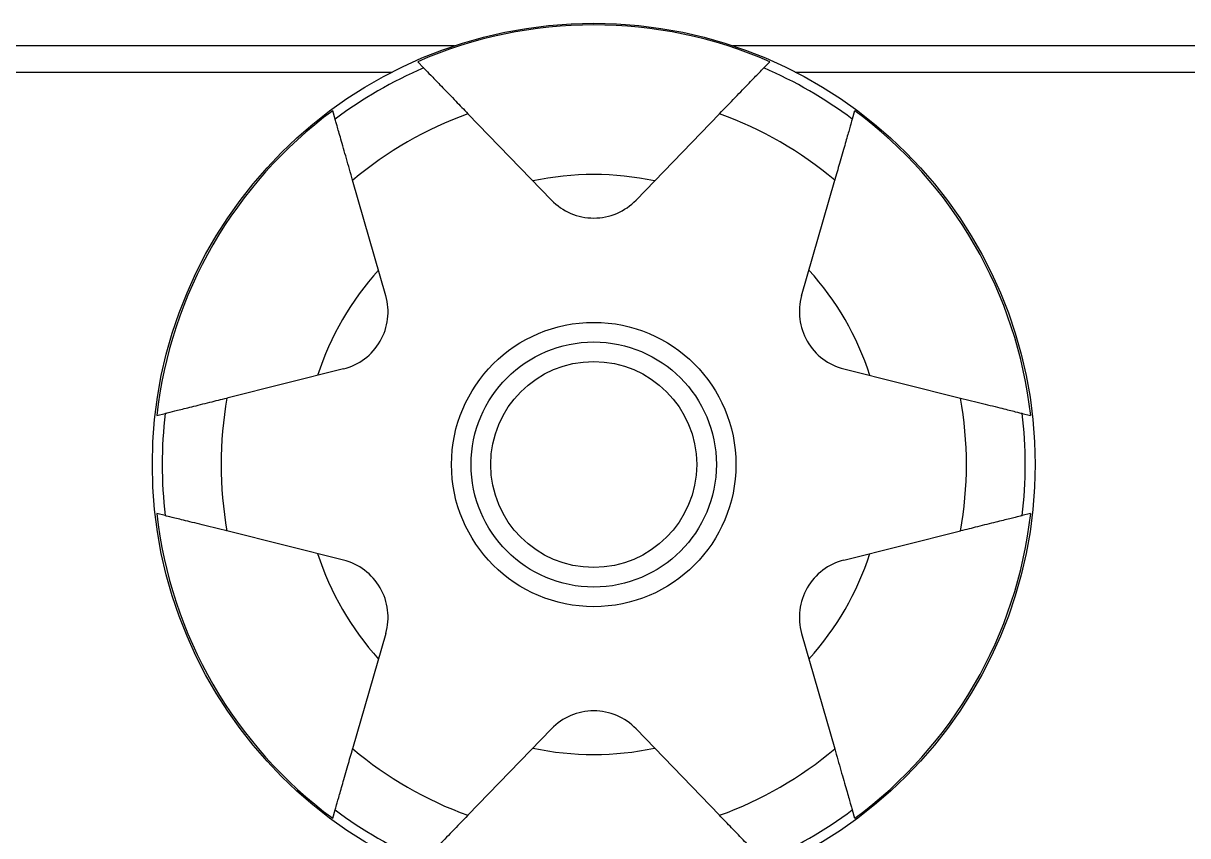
# Model space of a CAD drawing. Extents: x 2 to 136, y 1 to 99.
# Drawn here: x 56.615 to 57.802, y 10.047 to 10.875 of the extents above; entities that cross this region are included whole.
import ezdxf

# ---------------------------------------------------------------- set-up
doc = ezdxf.new("R2010")
doc.units = 0
doc.header["$MEASUREMENT"] = 0
doc.layers.add('OBJECT', color=7, linetype='CONTINUOUS')

msp = doc.modelspace()

# ---------------------------------------------------------------- linework, layer by layer
at = {"layer": 'OBJECT'}
for p, q in [((57.0544, 10.8523), (56.1648, 10.8523)), ((58.2279, 10.8523), (57.3383, 10.8523)), ((57.0169, 10.8361), (57.023, 10.8298)), ((57.3697, 10.8298), (57.3758, 10.8361)), ((55.2508, 10.8253), (56.991, 10.8253)), ((57.4017, 10.8253), (59.1419, 10.8253)), ((56.9327, 10.7776), (56.9303, 10.7861)), ((57.1532, 10.695), (57.0681, 10.7831)), ((57.2395, 10.695), (57.3246, 10.7831)), ((57.4624, 10.7861), (57.46, 10.7776)), ((56.9844, 10.5975), (56.9506, 10.7152)), ((57.4083, 10.5975), (57.4421, 10.7152)), ((56.9412, 10.5228), (56.8224, 10.4931)), ((57.4515, 10.5228), (57.5703, 10.4931)), ((56.7509, 10.4753), (56.7594, 10.4774)), ((57.6333, 10.4774), (57.6418, 10.4753)), ((56.7594, 10.3732), (56.7509, 10.3753)), ((57.6418, 10.3753), (57.6333, 10.3732)), ((56.9412, 10.3279), (56.8224, 10.3575)), ((57.4515, 10.3279), (57.5703, 10.3575)), ((56.9844, 10.2531), (56.9506, 10.1354)), ((57.4083, 10.2531), (57.4421, 10.1354)), ((57.1532, 10.1556), (57.0681, 10.0676)), ((57.2395, 10.1556), (57.3246, 10.0676)), ((56.9303, 10.0645), (56.9327, 10.073)), ((57.46, 10.073), (57.4624, 10.0645))]:
    msp.add_line(p, q, dxfattribs=at)
for radius in [0.45, 0.145, 0.125, 0.105]:
    msp.add_circle((57.1964, 10.4253), radius, dxfattribs=at)
for centre, radius, start, end in [((57.1964, 10.4253), 0.4483, 66.4043, 113.5957), ((57.1964, 10.4253), 0.44, 113.1969, 126.8031), ((57.1964, 10.4253), 0.44, 53.1969, 66.8031), ((57.1964, 10.4253), 0.4483, 126.4043, 173.5957), ((57.1964, 10.4253), 0.38, 109.7185, 130.2815), ((57.1964, 10.4253), 0.38, 49.7185, 70.2815), ((57.1964, 10.4253), 0.4483, 6.4043, 53.5957), ((57.1964, 10.4253), 0.2958, 77.8905, 102.1095), ((57.1964, 10.7367), 0.06, 224, 316), ((57.1964, 10.4253), 0.2958, 137.8905, 162.1095), ((57.1964, 10.4253), 0.2958, 17.8905, 42.1095), ((56.9267, 10.581), 0.06, 284, 16), ((57.466, 10.581), 0.06, 164, 256), ((57.1964, 10.4253), 0.38, 169.7185, 190.2815), ((57.1964, 10.4253), 0.38, 349.7185, 10.2815), ((57.1964, 10.4253), 0.44, 173.1969, 186.8031), ((57.1964, 10.4253), 0.44, 353.1969, 6.8031), ((57.1964, 10.4253), 0.4483, 186.4043, 233.5957), ((57.1964, 10.4253), 0.4483, 306.4043, 353.5957), ((57.1964, 10.4253), 0.2958, 197.8905, 222.1095), ((57.1964, 10.4253), 0.2958, 317.8905, 342.1095), ((56.9267, 10.2696), 0.06, 344, 76), ((57.466, 10.2696), 0.06, 104, 196), ((57.1964, 10.114), 0.06, 44, 136), ((57.1964, 10.4253), 0.38, 229.7185, 250.2815), ((57.1964, 10.4253), 0.2958, 257.8905, 282.1095), ((57.1964, 10.4253), 0.38, 289.7185, 310.2815), ((57.1964, 10.4253), 0.44, 233.1969, 246.8031), ((57.1964, 10.4253), 0.44, 293.1969, 306.8031)]:
    msp.add_arc(centre, radius, start, end, dxfattribs=at)
for points, knots in [([(57.023, 10.8298), (57.0236, 10.8292), (57.0246, 10.8281), (57.0318, 10.8207), (57.0423, 10.8098), (57.055, 10.7967), (57.064, 10.7874), (57.0681, 10.7831)], [0, 0, 0, 0, 0.198026, 0.395861, 0.598898, 0.81482, 1, 1, 1, 1]), ([(57.3246, 10.7831), (57.33, 10.7887), (57.3409, 10.8), (57.3552, 10.8147), (57.3652, 10.8251), (57.3692, 10.8293), (57.3696, 10.8297), (57.3697, 10.8298)], [0, 0, 0, 0, 0.241746, 0.484005, 0.711796, 0.922051, 1, 1, 1, 1]), ([(56.9506, 10.7152), (56.9485, 10.7228), (56.9442, 10.7378), (56.9385, 10.7576), (56.9345, 10.7714), (56.9329, 10.777), (56.9328, 10.7775), (56.9327, 10.7776)], [0, 0, 0, 0, 0.241745, 0.4840054, 0.7117956, 0.922051, 1, 1, 1, 1]), ([(57.46, 10.7776), (57.4598, 10.7769), (57.4593, 10.7754), (57.4565, 10.7655), (57.4523, 10.751), (57.4473, 10.7335), (57.4437, 10.721), (57.4421, 10.7152)], [0, 0, 0, 0, 0.198026, 0.39586, 0.598898, 0.81482, 1, 1, 1, 1]), ([(56.7594, 10.4774), (56.7602, 10.4776), (56.7616, 10.478), (56.7716, 10.4805), (56.7863, 10.4841), (56.804, 10.4886), (56.8166, 10.4917), (56.8224, 10.4931)], [0, 0, 0, 0, 0.198026, 0.395861, 0.598898, 0.81482, 1, 1, 1, 1]), ([(57.5703, 10.4931), (57.5779, 10.4912), (57.5931, 10.4875), (57.613, 10.4825), (57.627, 10.479), (57.6326, 10.4776), (57.6331, 10.4775), (57.6333, 10.4774)], [0, 0, 0, 0, 0.241745, 0.484005, 0.711795, 0.922051, 1, 1, 1, 1]), ([(56.8224, 10.3575), (56.8148, 10.3594), (56.7996, 10.3632), (56.7797, 10.3681), (56.7657, 10.3716), (56.7601, 10.373), (56.7596, 10.3731), (56.7594, 10.3732)], [0, 0, 0, 0, 0.241745, 0.484005, 0.711795, 0.922051, 1, 1, 1, 1]), ([(57.6333, 10.3732), (57.6325, 10.373), (57.6311, 10.3726), (57.6211, 10.3701), (57.6064, 10.3665), (57.5887, 10.3621), (57.5761, 10.3589), (57.5703, 10.3575)], [0, 0, 0, 0, 0.198026, 0.395861, 0.598898, 0.81482, 1, 1, 1, 1]), ([(56.9327, 10.073), (56.933, 10.0737), (56.9334, 10.0752), (56.9362, 10.0851), (56.9404, 10.0996), (56.9454, 10.1172), (56.949, 10.1296), (56.9506, 10.1354)], [0, 0, 0, 0, 0.198026, 0.39586, 0.598898, 0.81482, 1, 1, 1, 1]), ([(57.4421, 10.1354), (57.4442, 10.1279), (57.4485, 10.1128), (57.4542, 10.093), (57.4582, 10.0792), (57.4598, 10.0737), (57.4599, 10.0731), (57.46, 10.073)], [0, 0, 0, 0, 0.241745, 0.484005, 0.711795, 0.922051, 1, 1, 1, 1]), ([(57.0681, 10.0676), (57.0627, 10.0619), (57.0518, 10.0506), (57.0375, 10.0359), (57.0275, 10.0255), (57.0235, 10.0214), (57.0231, 10.021), (57.023, 10.0208)], [0, 0, 0, 0, 0.241745, 0.484005, 0.711796, 0.922051, 1, 1, 1, 1]), ([(57.3697, 10.0208), (57.3691, 10.0214), (57.3681, 10.0225), (57.3609, 10.0299), (57.3504, 10.0408), (57.3378, 10.0539), (57.3287, 10.0632), (57.3246, 10.0676)], [0, 0, 0, 0, 0.198026, 0.395861, 0.598898, 0.81482, 1, 1, 1, 1])]:
    msp.add_open_spline(points, degree=3, knots=knots, dxfattribs=at)

doc.saveas('drawing.dxf')
